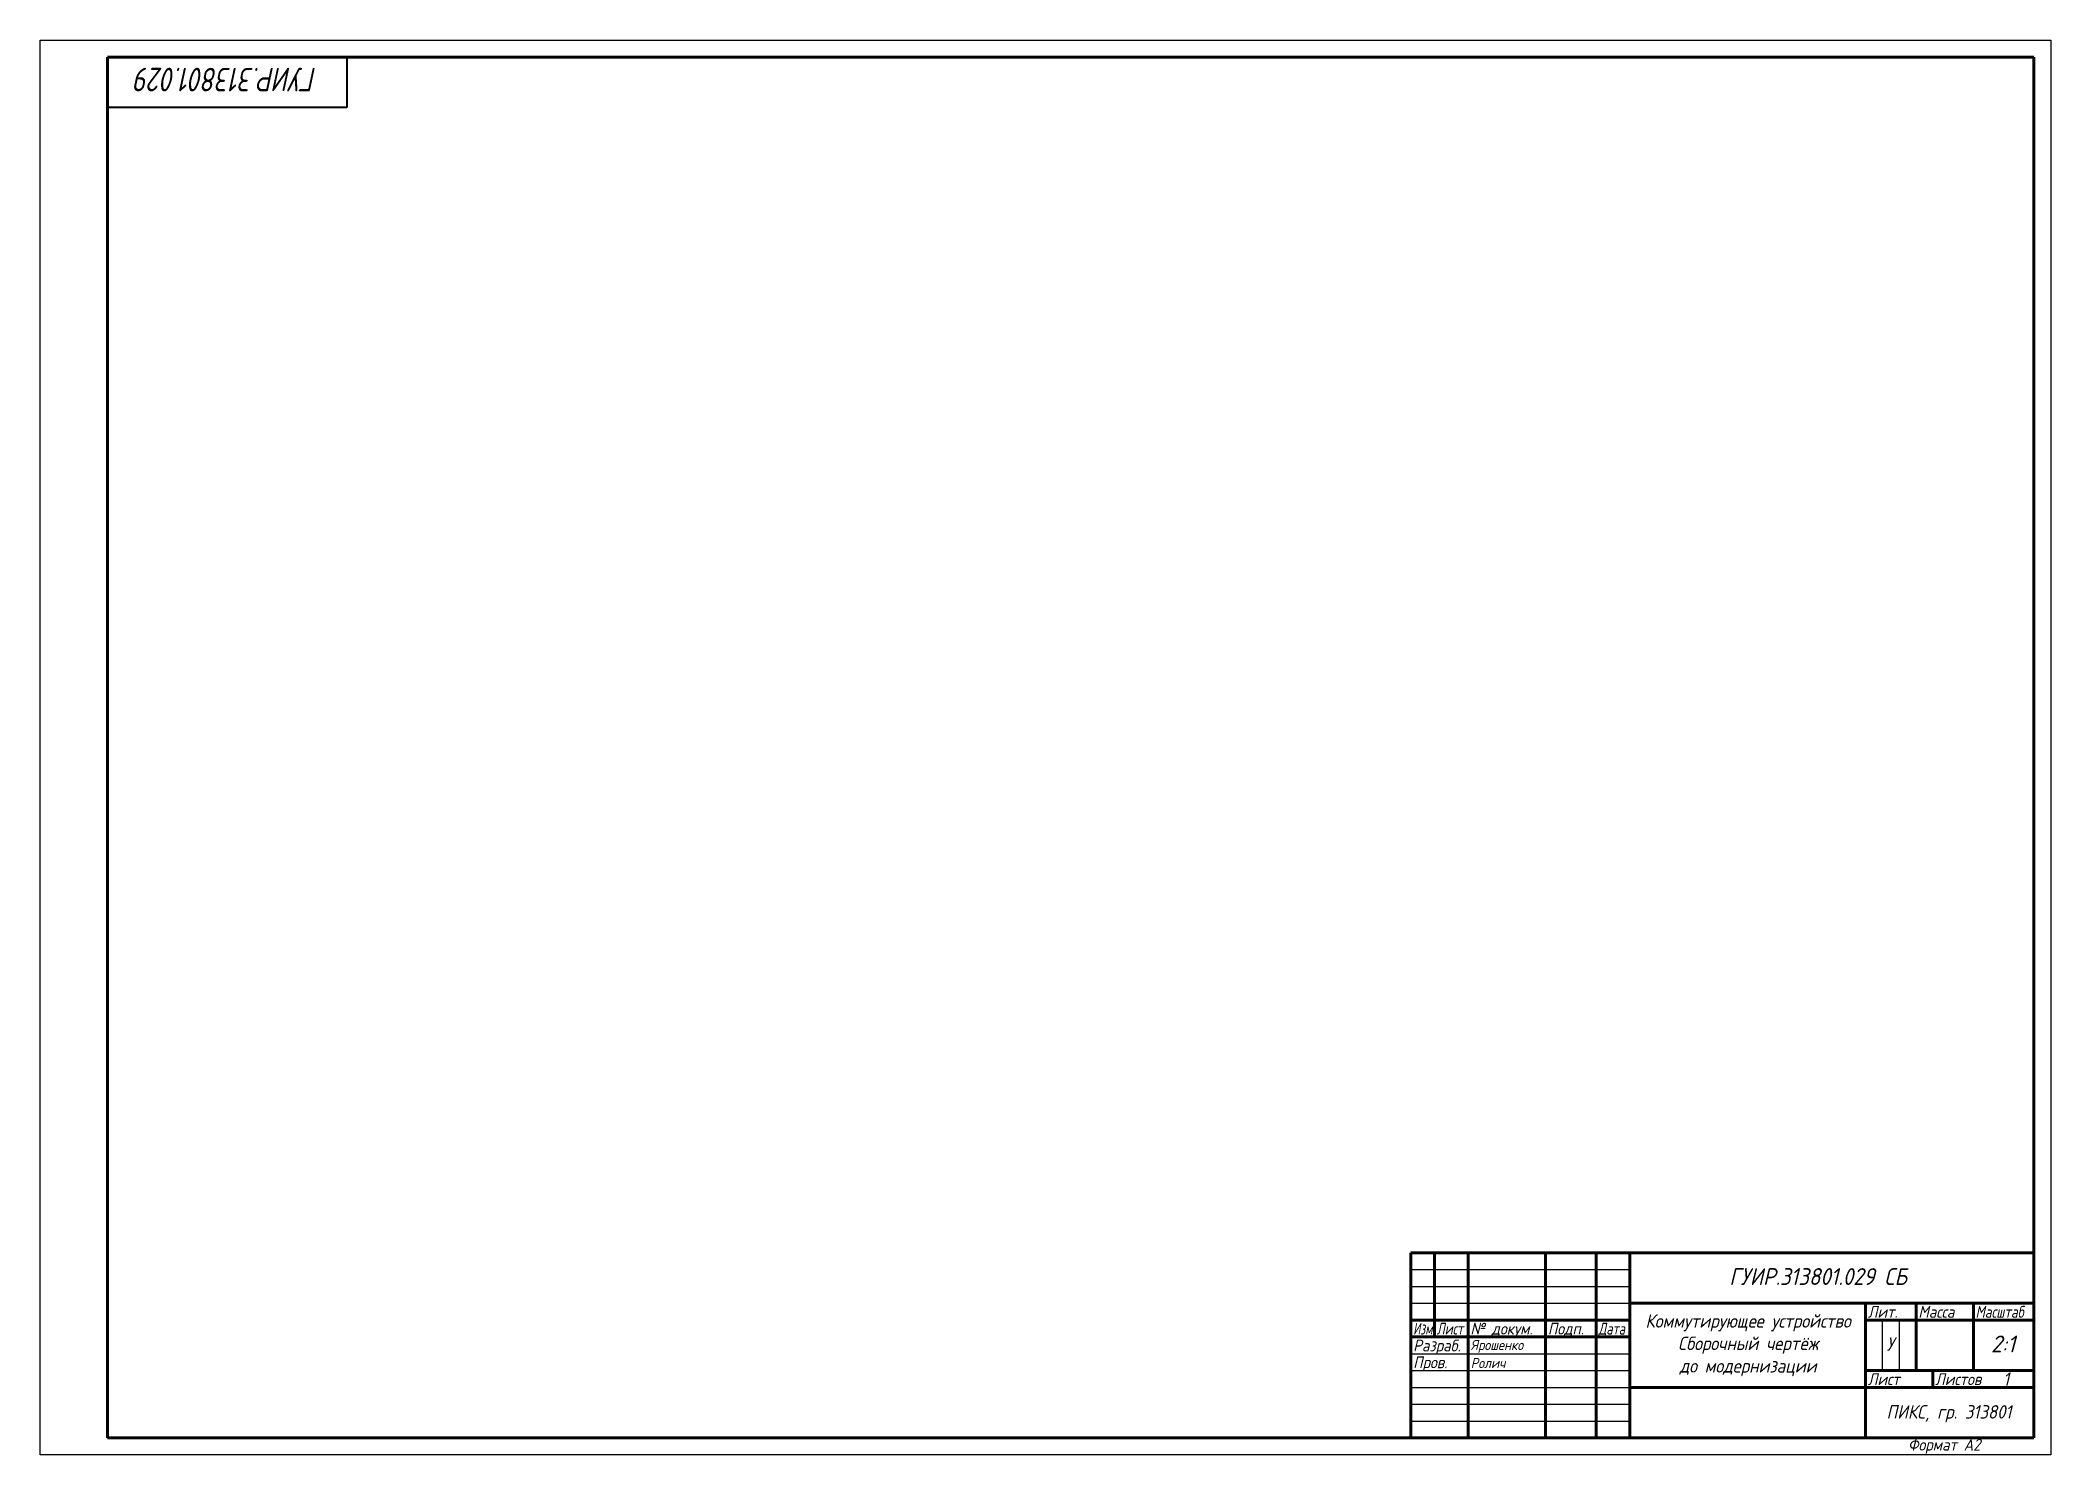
# Model space of a CAD drawing. Header units: millimetres. Extents: x 143 to 740, y 82 to 502.
import ezdxf

# ---------------------------------------------------------------- set-up
doc = ezdxf.new("R2010")
doc.units = ezdxf.units.MM
doc.header["$LTSCALE"] = 0.5
doc.layers.get('0').update_dxf_attribs({"lineweight": 60})
doc.layers.get('Defpoints').update_dxf_attribs({"color": 5})
doc.layers.add('4-текст', color=7, linetype='Continuous', true_color=0x00ad00)
doc.styles.add('RR08', font='isocteui.ttf', dxfattribs={"width": 0.8})
doc.styles.get("Standard").update_dxf_attribs({"font": 'isocpeui.ttf', "width": 0.9})
doc.styles.add('Увеличенный текст (ГОСТ)', font='GOST Common Italic.ttf')

msp = doc.modelspace()

# ---------------------------------------------------------------- linework, layer by layer
for p, q in [((162.51, 87.05), (162.51, 497.05)), ((734.51, 497.05), (162.51, 497.05)), ((734.51, 87.05), (734.51, 497.05)), ((684.51, 127.05), (684.51, 122.05)), ((734.51, 87.05), (162.51, 87.05))]:
    msp.add_line(p, q)
at = {"lineweight": 60}
for p, q in [((734.51, 142.05), (549.51, 142.05)), ((549.51, 87.05), (549.51, 142.05)), ((556.51, 142.05), (556.51, 117.05)), ((566.51, 87.05), (566.51, 142.05)), ((589.51, 142.05), (589.51, 87.05)), ((604.51, 87.05), (604.51, 142.05)), ((614.51, 142.05), (614.51, 87.05)), ((614.51, 127.05), (734.51, 127.05)), ((684.51, 87.05), (684.51, 127.05)), ((699.51, 127.05), (699.51, 107.05)), ((716.51, 107.05), (716.51, 127.05)), ((549.51, 122.05), (614.51, 122.05)), ((684.51, 122.05), (734.51, 122.05)), ((549.51, 117.05), (614.51, 117.05)), ((614.51, 102.05), (734.51, 102.05)), ((684.51, 107.05), (734.51, 107.05)), ((704.51, 102.05), (704.51, 107.05))]:
    msp.add_line(p, q, dxfattribs=at)
at = {"lineweight": -3}
for p, q in [((549.51, 137.05), (614.51, 137.05)), ((549.51, 132.05), (614.51, 132.05)), ((549.51, 127.05), (614.51, 127.05)), ((689.51, 107.05), (689.51, 122.05)), ((694.51, 122.05), (694.51, 107.05)), ((549.51, 112.05), (614.51, 112.05)), ((549.51, 107.05), (614.51, 107.05)), ((549.51, 102.05), (614.51, 102.05)), ((549.51, 97.05), (614.51, 97.05)), ((549.51, 92.05), (614.51, 92.05))]:
    msp.add_line(p, q, dxfattribs=at)
at = {"color": 7, "linetype": 'Continuous', "lineweight": 40}
for points in [[(233.51, 497.05), (233.51, 496.05), (233.51, 482.05)], [(233.51, 482.05), (163.51, 482.05), (162.51, 482.05)]]:
    msp.add_lwpolyline(points, dxfattribs=at)
at = {"layer": 'Defpoints'}
for p, q in [((142.51, 82.05), (142.51, 502.05)), ((142.51, 502.05), (739.51, 502.05)), ((739.51, 502.05), (739.51, 82.05)), ((739.51, 82.05), (142.51, 82.05))]:
    msp.add_line(p, q, dxfattribs=at)

# ---------------------------------------------------------------- texts
at = {"lineweight": -3, "width": 0.9}
msp.add_text('Формат А2', height=3.5, dxfattribs=at).set_placement((697.11, 83.29))
at = {"color": 7, "linetype": 'Continuous', "insert": (197.83, 490.37), "char_height": 7, "width": 117.06, "attachment_point": 5, "rotation": 180, "style": 'RR08'}
msp.add_mtext('{\\fISOCPEUR|b0|i1|c204|p34;ГУИР.\\fISOCPEUR|b0|i1|c0|p34;313801\\fISOCPEUR|b0|i1|c204|p34;.0\\fISOCPEUR|b0|i1|c0|p34;29}', dxfattribs=at)
at = {"color": 0, "linetype": 'ByBlock', "lineweight": -2, "ltscale": 5}
for s, width, gutter_width, insert, char_height, attachment_point in [('ГУИР.313801.029 СБ', 96.4839, 1, (644.05, 137.47), 5, 1), ('Коммутирующее устройство\\PСборочный чертёж\\Pдо модернизации', 71.4423, 1, (649.62, 114.58), 4, 5), ('Ярошенко', 10.4749, 15, (567.32, 116.14), 3, 1), ('У', 6.4314, 15, (690.75, 116.92), 4, 1), ('Ролич', 19.4045, 15, (567.28, 110.79), 3, 1), ('1', 6.4314, 15, (725.36, 106.51), 4, 1), ('ПИКС, гр. 313801', 50.7173, 1, (690.73, 96.79), 4, 1)]:
    msp.add_mtext_dynamic_manual_height_columns(s, width=width, gutter_width=gutter_width, heights=[0], dxfattribs=dict(at, insert=insert, char_height=char_height, attachment_point=attachment_point))
at = {"color": 0, "linetype": 'ByBlock', "lineweight": 60, "ltscale": 5, "insert": (721.74, 117.46), "char_height": 5, "attachment_point": 1, "style": 'Увеличенный текст (ГОСТ)'}
msp.add_mtext_dynamic_manual_height_columns('{\\C0;2:1}', width=4.7767, gutter_width=1, heights=[0.549], dxfattribs=at)
at = {"layer": '4-текст', "lineweight": -3}
for s, width, p in [('Лит.', 0.9, (685.18, 122.75)), ('Масса', 0.9, (700.18, 122.75)), ('Масштаб', 0.8, (717.18, 122.75)), ('Изм.', 0.7, (550.18, 117.75)), ('Лист', 0.75, (557.18, 117.75)), ('№ докум.', 0.9, (567.18, 117.75)), ('Подп.', 0.9, (590.18, 117.75)), ('Дата', 0.75, (605.18, 117.75)), ('Разраб.', 0.9, (550.18, 112.75)), ('Пров.', 0.9, (550.18, 107.75)), ('Лист', 0.9, (685.18, 102.75)), ('Листов', 0.9, (705.18, 102.75))]:
    msp.add_text(s, height=3.5, dxfattribs=dict(at, width=width)).set_placement(p)

doc.saveas('drawing.dxf')
